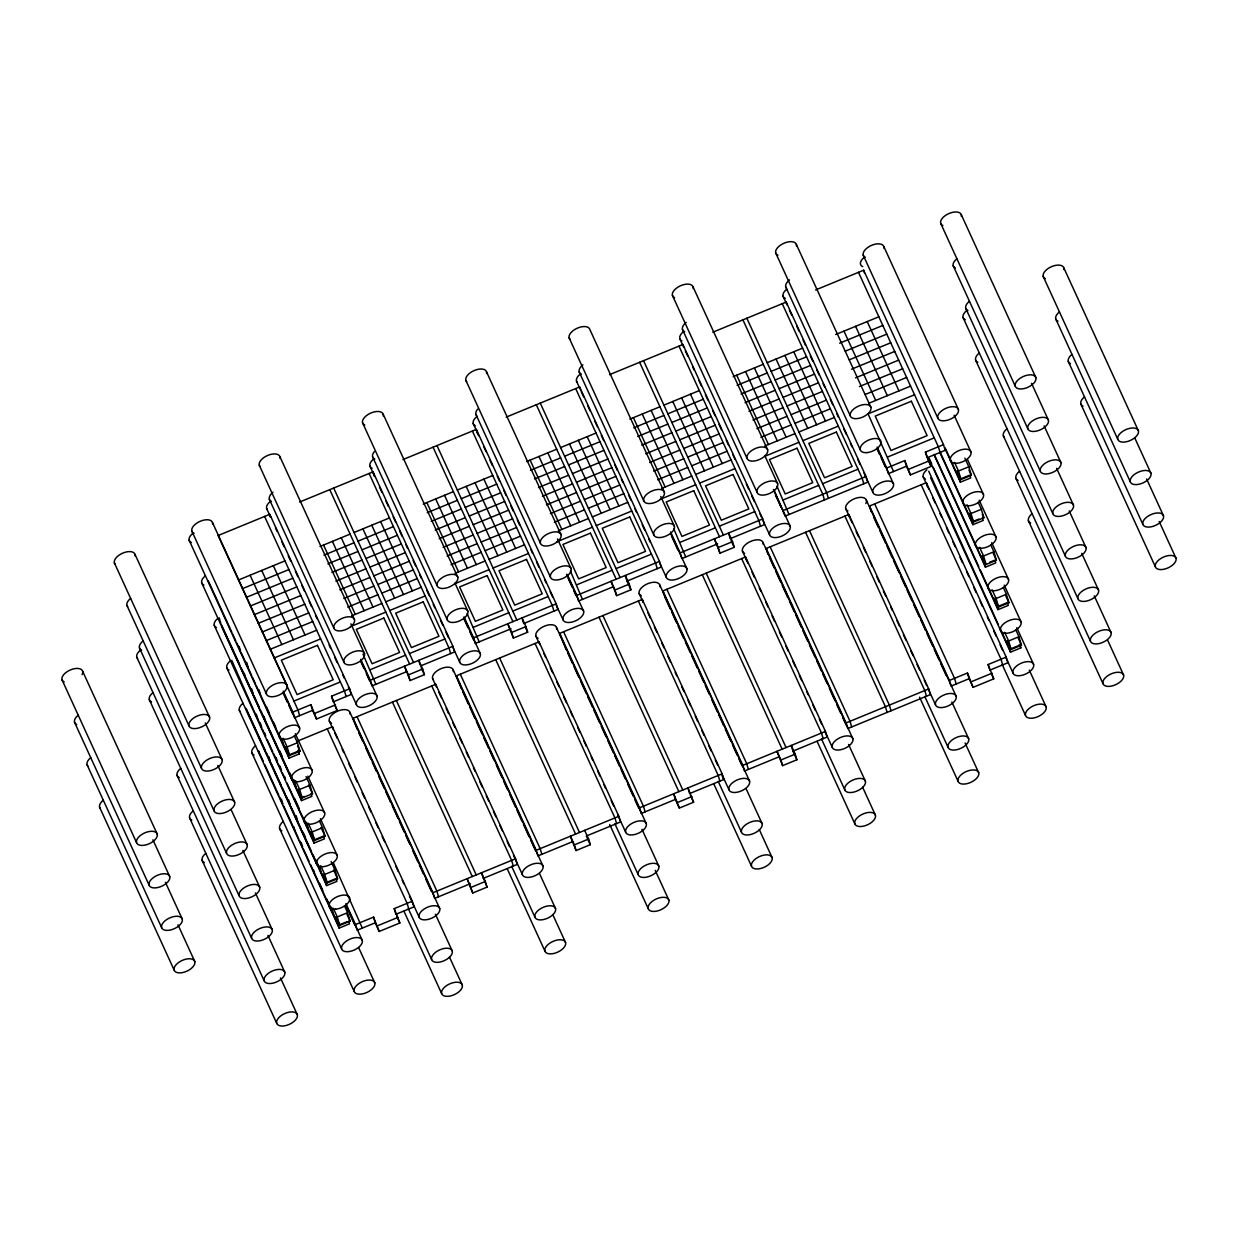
<?xml version="1.0" encoding="UTF-8"?>
<svg xmlns="http://www.w3.org/2000/svg" width="1238" height="1238" viewBox="0 0 1238 1238"><rect width="100%" height="100%" fill="white"/><g stroke="black" fill="none" stroke-linecap="round" stroke-linejoin="round"><path stroke-width="1.5" d="M349.627 688.761L331.552 696.189L333.223 701.853L351.298 694.425L349.627 688.761L269.76 514.312L218.12 535.543L297.987 709.978L299.642 715.641M299.658 502.024L373.04 471.864L452.907 646.298L454.578 651.962L420.549 665.951M402.938 459.577L476.321 429.4L556.187 603.85L557.858 609.514L523.829 623.503M506.234 417.113L579.616 386.952L659.483 561.402L661.154 567.066L627.109 581.055M609.514 374.665L682.896 344.504L762.763 518.939L764.434 524.603L730.405 538.592M712.809 332.217L786.192 302.057L866.043 476.491L867.714 482.155L785.093 516.122L773.843 489.521M815.579 289.971L863.644 270.209L943.511 444.659L945.182 450.323L927.107 457.751L925.436 452.087L943.511 444.659M238.47 580.003L284.941 560.891M320.008 546.484L350.122 534.104M354.053 532.495L389.459 517.933M423.303 504.021L453.402 491.656M457.333 490.031L492.739 475.485M526.583 461.573L556.682 449.208M560.613 447.583L596.035 433.037M629.863 419.125L659.978 406.745M663.908 405.136L699.315 390.574M733.159 376.662L763.258 364.297M767.189 362.672L802.611 348.126M835.681 334.523L878.841 316.789M242.431 588.669L288.918 569.557M323.985 555.15L354.083 542.77M358.014 541.161L393.436 526.599M427.265 512.687L457.364 500.322M461.31 498.697L496.717 484.151M530.56 470.239L560.659 457.874M564.59 456.249L599.997 441.687M633.841 427.791L663.939 415.411M667.87 413.801L703.292 399.24M737.121 385.328L767.22 372.963M771.166 371.338L806.572 356.792M839.643 343.189L882.802 325.455M246.408 597.335L292.88 578.223M327.946 563.816L358.045 551.436M361.991 549.827L397.398 535.265M431.242 521.353L461.341 508.988M465.271 507.363L500.678 492.817M534.522 478.905L564.621 466.54M568.552 464.915L603.974 450.353M637.802 436.457L667.901 424.077M671.847 422.468L707.254 407.906M741.098 393.994L771.197 381.629M775.127 380.004L810.534 365.458M845.275 351.174L886.779 334.121M250.37 606.001L296.841 586.889M331.923 572.482L362.022 560.102M365.953 558.493L401.36 543.931M435.203 530.019L465.302 517.654M469.233 516.029L504.655 501.483M538.484 487.571L568.582 475.206M572.529 473.581L607.935 459.019M641.779 445.123L671.878 432.743M675.809 431.134L711.216 416.572M745.059 402.659L775.158 390.295M779.089 388.67L814.511 374.124M849.237 359.84L890.741 342.787M254.332 614.667L300.819 595.555M335.885 581.148L365.984 568.768M369.914 567.159L405.337 552.597M439.165 538.685L469.264 526.32M473.21 524.695L508.617 510.149M542.461 496.237L572.56 483.872M576.49 482.247L611.897 467.685M645.741 453.789L675.84 441.409M679.77 439.8L715.193 425.238M749.021 411.326L779.12 398.961M783.066 397.336L818.473 382.79M851.543 369.187L894.703 351.453M258.309 623.333L304.78 604.221M339.846 589.814L369.945 577.434M373.891 575.825L409.298 561.263M443.142 547.351L473.241 534.986M477.172 533.361L512.578 518.815M546.422 504.903L576.521 492.523M580.452 490.913L615.874 476.351M649.702 462.455L679.801 450.075M683.747 448.466L719.154 433.904M752.998 419.991L783.097 407.627M787.028 406.002L822.434 391.456M855.52 377.853L898.68 360.119M262.27 631.984L308.757 612.887M343.824 598.48L373.922 586.1M377.853 584.491L413.26 569.929M447.104 556.017L477.203 543.652M481.133 542.027L516.556 527.481M550.384 513.569L580.498 501.189M584.429 499.579L619.836 485.017M653.679 471.121L683.778 458.741M687.709 457.132L723.116 442.57M756.96 428.658L787.059 416.293M790.989 414.668L826.411 400.122M859.481 386.519L902.641 368.785M266.232 640.65L312.719 621.553M347.785 607.146L377.884 594.766M381.815 593.157L417.237 578.595M451.065 564.683L481.18 552.318M485.11 550.693L520.517 536.147M554.361 522.235L584.46 509.855M588.39 508.245L623.797 493.683M657.641 479.787L687.74 467.407M691.686 465.798L727.093 451.236M760.937 437.324L791.036 424.959M794.966 423.334L830.373 408.788M865.114 394.504L906.618 377.451M270.209 649.316L316.68 630.219M351.747 615.812L381.861 603.432M385.792 601.823L421.199 587.261M455.042 573.349L485.141 560.984M489.072 559.359L524.494 544.813M558.323 530.901L588.421 518.521M592.368 516.911L627.774 502.349M661.618 488.453L691.717 476.073M695.648 474.464L731.054 459.902M764.898 445.99L794.997 433.625M798.928 432L834.35 417.454M869.076 403.17L910.58 386.117M274.171 657.982L320.657 638.885M350.416 626.66L385.823 612.098M389.753 610.489L425.176 595.927M455.46 583.469L489.103 569.65M493.049 568.025L528.456 553.479M556.976 541.749L592.398 527.187M596.329 525.577L631.736 511.015M660.272 499.301L695.679 484.739M699.609 483.13L735.032 468.568M765.316 456.11L798.959 442.291M802.905 440.666L838.312 426.12M914.542 394.783L868.07 413.879L893.542 471.539M293.901 701.064L340.373 681.952M370.131 669.727L405.538 655.165M409.469 653.556L444.891 638.994M473.411 627.279L508.833 612.717M512.764 611.092L548.171 596.546M576.707 584.816L612.114 570.269M616.044 568.644L651.467 554.098M679.987 542.368L715.394 527.806M719.34 526.196L754.747 511.634M783.267 499.92L818.689 485.358M822.62 483.733L858.027 469.187M887.785 456.961L934.272 437.85M310.893 704.67L312.564 710.333L294.489 717.777L292.818 712.098L310.893 704.67L316.526 718.999L337.185 710.519L331.552 696.189M405.987 671.94L371.957 685.929L370.286 680.266L452.907 646.298M511.046 628.765L475.237 643.481L473.566 637.818L556.187 603.85M612.562 587.029L578.517 601.018L576.846 595.354L659.483 561.402M717.607 543.853L681.813 558.57L680.142 552.906L762.763 518.939M783.422 510.458L866.043 476.491M904.777 460.567L906.448 466.231L888.373 473.659L886.702 467.995L904.777 460.567L910.425 474.897L931.084 466.416L925.436 452.087M314.854 713.336L335.513 704.855M422.7 669.015L424.371 674.679L410.103 680.544L408.432 674.88L422.7 669.015L418.723 660.349L419.976 664.605M525.98 626.567L527.651 632.231L513.383 638.096L511.712 632.432L525.98 626.567L522.018 617.901L523.689 623.565M629.26 584.119L630.931 589.783L616.679 595.633L615.007 589.969L629.26 584.119L625.298 575.453L626.552 579.694M732.556 541.656L734.227 547.32L719.959 553.185L718.288 547.521L732.556 541.656L728.578 532.99L730.25 538.654M908.754 469.233L929.413 460.753M296.872 741.376L332.418 726.768L412.285 901.202L413.956 906.866L395.881 914.309L394.21 908.63L412.285 901.202M357.148 729.167L353.078 718.272L435.714 684.32L515.565 858.754L517.236 864.418L483.207 878.407M461.232 688.467L456.358 675.824L538.994 641.857L618.861 816.306L620.532 821.97L586.487 835.96M566.106 649.501L559.653 633.376L642.274 599.409L722.141 773.843L723.812 779.522L689.783 793.496M664.187 595.169L662.934 590.913L745.57 556.961L825.437 731.395L827.108 737.059L793.063 751.048M766.214 548.465L848.85 514.497L928.717 688.947L930.388 694.611L847.751 728.578L846.08 722.899L766.214 548.465L767.885 554.129M871.181 511.681L869.509 506.017L926.318 482.665L1006.185 657.099L1007.856 662.763L989.781 670.191M297.46 742.723L299.967 751.218L289.646 755.459L287.139 746.963L297.46 742.723L294.288 735.79M968.828 466.772L971.335 475.284L960.998 479.524L958.491 471.028L968.828 466.772L964.851 458.106M296.795 751.76L288.191 755.304L256.452 685.976M189.166 540.325L289.027 758.136L299.348 753.88L298.513 751.048M945.198 449.038L960.379 482.186L970.7 477.945L969.865 475.113L959.543 479.354L945.167 447.955M309.995 785.217L312.502 793.713L302.18 797.953L299.673 789.457L309.995 785.217L306.034 776.551M981.363 509.267L983.87 517.763L973.532 522.018L971.025 513.507L981.363 509.267L978.19 502.334M304.161 796.374L300.71 797.783L273.737 738.854M978.964 519.016L972.078 521.848L940.122 452.071M221.679 626.18L301.546 800.615L311.883 796.374L311.048 793.543M940.168 453.154L972.913 524.68L983.235 520.44L982.399 517.592M322.53 827.696L325.037 836.207L314.715 840.447L312.208 831.951L322.53 827.696L319.358 820.763M993.897 551.761L996.404 560.257L986.067 564.497L983.56 556.001L993.897 551.761L990.71 544.828M989.766 562.207L994.934 560.087L995.77 562.919L985.448 567.174L934.334 455.522M214.22 625.298L314.081 843.109L324.418 838.869L323.582 836.037L313.245 840.277L287.061 783.081M335.065 870.19L337.572 878.686L327.25 882.942L324.743 874.446L335.065 870.19L331.103 861.524M1006.417 594.255L1008.924 602.751L998.602 606.991L996.095 598.496L1006.417 594.255L1003.244 587.323M265.489 751.079L245.913 708.322L326.615 885.603L336.953 881.363L336.117 878.531L325.78 882.771L313.028 854.901M928.5 457.89L997.983 609.653L1008.305 605.413L1007.469 602.581L997.147 606.821L980.372 570.192M347.599 912.685L350.106 921.18L339.769 925.42L337.278 916.925L347.599 912.685L344.427 905.752M1018.951 636.734L1021.458 645.246L1011.137 649.486L1008.63 640.99L1018.951 636.734L1015.779 629.802M346.919 921.722L338.314 925.266L310.537 864.604M1018.286 645.772L1009.666 649.316L1000.087 628.378M239.29 710.287L339.15 928.098L349.487 923.842L348.652 921.01M930.636 477.713L1010.502 652.147L1020.839 647.907L1020.004 645.075M373.551 917.126L375.222 922.79L357.148 930.218L355.476 924.554L373.551 917.126L379.199 931.456L399.843 922.975L394.21 908.63M470.425 883.669L434.615 898.386L432.944 892.722L515.565 858.754M571.941 841.933L537.896 855.922L536.224 850.258L618.861 816.306M689.628 793.558L687.957 787.894L693.605 802.224L679.337 808.089L673.704 793.759L675.375 799.423L641.191 813.474L639.52 807.81L722.141 773.843M778.501 757.037L744.471 771.026L742.8 765.363L825.437 731.395M846.08 722.899L928.717 688.947M967.451 673.023L969.122 678.687L951.047 686.115L949.376 680.451L967.451 673.023L973.083 687.353L993.743 678.857L988.11 664.527L1006.185 657.099M377.528 925.792L398.172 917.296M471.09 887.337L485.358 881.471L481.396 872.805L487.029 887.135L472.761 893L467.128 878.67L472.761 893M588.638 839.024L590.309 844.687L576.057 850.552L574.386 844.873L588.638 839.024L584.676 830.358M677.666 802.425L691.934 796.56M795.214 754.112L796.885 759.776L782.617 765.641L780.946 759.977L795.214 754.112L791.252 745.446L792.506 749.702M971.412 681.689L992.071 673.193M1063.86 267.934L1138.418 430.809A11.188 5.865 -24.6 0 1 1124.367 442.074A11.188 5.865 -24.6 0 1 1121.473 432.263A11.188 5.865 -24.6 0 1 1138.418 430.809M1134.921 438.267L1150.953 473.287A11.188 5.865 -24.6 0 1 1136.902 484.569A11.188 5.865 -24.6 0 1 1134.008 474.758A11.188 5.865 -24.6 0 1 1150.953 473.287M1146.651 479.013L1163.488 515.782A11.188 5.865 -24.6 0 1 1149.437 527.063A11.188 5.865 -24.6 0 1 1146.543 517.252A11.188 5.865 -24.6 0 1 1163.488 515.782M1159.186 521.492L1176.023 558.276A11.188 5.865 -24.6 0 1 1161.971 569.542A11.188 5.865 -24.6 0 1 1159.078 559.731A11.188 5.865 -24.6 0 1 1176.023 558.276M1043.201 276.43L1117.759 439.289M1055.735 318.909L1130.294 481.783M1068.255 361.403L1142.829 524.278M1080.789 403.898L1155.364 566.772M961.322 214.793L1035.897 377.667A11.188 5.865 -24.6 0 1 1021.845 388.933A11.188 5.865 -24.6 0 1 1018.951 379.122A11.188 5.865 -24.6 0 1 1035.897 377.667M1031.579 383.378L1048.416 420.146A11.188 5.865 -24.6 0 1 1034.38 431.428A11.188 5.865 -24.6 0 1 1031.486 421.616A11.188 5.865 -24.6 0 1 1048.416 420.146M1044.114 425.872L1060.951 462.641A11.188 5.865 -24.6 0 1 1046.915 473.922A11.188 5.865 -24.6 0 1 1044.021 464.111A11.188 5.865 -24.6 0 1 1060.951 462.641M1056.648 468.366L1073.485 505.135A11.188 5.865 -24.6 0 1 1059.449 516.401A11.188 5.865 -24.6 0 1 1056.556 506.59A11.188 5.865 -24.6 0 1 1073.485 505.135M940.663 223.289L1015.237 386.148M1069.183 510.861L1086.02 547.629A11.188 5.865 -24.6 0 1 1071.969 558.895A11.188 5.865 -24.6 0 1 1069.075 549.084A11.188 5.865 -24.6 0 1 1086.02 547.629M953.198 265.768L1027.772 428.642M1081.718 553.34L1098.555 590.108A11.188 5.865 -24.6 0 1 1084.503 601.389A11.188 5.865 -24.6 0 1 1081.61 591.578A11.188 5.865 -24.6 0 1 1098.555 590.108M965.733 308.262L1040.291 471.136M1094.253 595.834L1111.09 632.603A11.188 5.865 -24.6 0 1 1097.038 643.884A11.188 5.865 -24.6 0 1 1094.144 634.073A11.188 5.865 -24.6 0 1 1111.09 632.603M963.04 317.516L1052.826 513.631M1107.592 640.077L1123.624 675.097A11.188 5.865 -24.6 0 1 1109.573 686.363A11.188 5.865 -24.6 0 1 1106.679 676.552A11.188 5.865 -24.6 0 1 1123.624 675.097M975.575 360.01L1065.361 556.11M1003.337 435.73L1077.896 598.604M1015.856 478.224L1090.43 641.098M1028.391 520.718L1102.965 683.593M883.855 246.625L958.429 409.499A11.188 5.865 -24.6 0 1 944.377 420.781A11.188 5.865 -24.6 0 1 941.484 410.97A11.188 5.865 -24.6 0 1 958.429 409.499M954.127 415.225L970.963 451.994A11.188 5.865 -24.6 0 1 956.912 463.26A11.188 5.865 -24.6 0 1 954.018 453.448A11.188 5.865 -24.6 0 1 970.963 451.994M967.466 459.468L983.498 494.488A11.188 5.865 -24.6 0 1 969.447 505.754A11.188 5.865 -24.6 0 1 966.553 495.943A11.188 5.865 -24.6 0 1 983.498 494.488M968.952 470.084L971.335 475.284M979.196 500.198L996.017 536.967A11.188 5.865 -24.6 0 1 981.982 548.248A11.188 5.865 -24.6 0 1 979.088 538.437A11.188 5.865 -24.6 0 1 996.017 536.967M982.276 514.296L983.87 517.763M863.196 255.121L937.77 417.995M991.731 542.693L1008.552 579.461A11.188 5.865 -24.6 0 1 994.516 590.743A11.188 5.865 -24.6 0 1 991.623 580.932A11.188 5.865 -24.6 0 1 1008.552 579.461M954.529 462.362L958.491 471.028M960.998 479.524L957.036 470.858L960.379 482.186M993.216 553.324L996.404 560.257M1004.25 585.187L1021.087 621.956A11.188 5.865 -24.6 0 1 1007.051 633.222A11.188 5.865 -24.6 0 1 1004.157 623.41A11.188 5.865 -24.6 0 1 1021.087 621.956M967.064 504.841L971.025 513.507M973.532 522.018L969.571 513.352L972.913 524.68M858.491 272.329L938.358 446.779L940.029 452.443M1005.751 595.818L1008.924 602.751M1016.785 627.681L1033.622 664.45A11.188 5.865 -24.6 0 1 1019.586 675.716A11.188 5.865 -24.6 0 1 1016.677 665.905A11.188 5.865 -24.6 0 1 1033.622 664.45M979.598 547.335L983.56 556.001M986.067 564.497L982.105 555.831L985.448 567.174M934.288 454.439L984.612 564.342M1018.286 638.313L1021.458 645.246M1019.245 644.41L1020.839 647.907M1029.32 670.16L1046.156 706.929A11.188 5.865 -24.6 0 1 1032.105 718.21A11.188 5.865 -24.6 0 1 1029.211 708.399A11.188 5.865 -24.6 0 1 1046.156 706.929M992.133 589.83L996.095 598.496M998.602 606.991L994.64 598.325L997.983 609.653M867.219 321.571L898.958 390.883M929.258 458.555L931.657 463.786M933.251 467.268L978.778 566.71M927.912 459.484L931.084 466.416M1004.652 632.324L1008.63 640.99M1011.137 649.486L1007.159 640.82L1010.502 652.147M998.493 624.896L928.732 471.229M855.597 326.337L887.337 395.665M923.177 476.831L928.794 489.087M932.802 497.846L935.201 503.092M940.013 513.6L941.623 517.097M946.436 527.605L948.834 532.866M952.842 541.61L955.241 546.871M960.054 557.379L962.468 562.625M966.476 571.383L968.874 576.629M973.687 587.137L976.086 592.398M980.094 601.142L982.508 606.403M987.32 616.911L988.914 620.408M993.727 630.916L996.126 636.162M1000.134 644.921L1002.548 650.167M1005.751 657.177L1012.963 672.93M921.149 484.785L1001.016 659.22L1002.687 664.899M1002.254 664.636L1025.497 715.425M906.448 466.231L910.425 474.897M843.976 331.119L875.715 400.447M796.374 244.474L870.933 407.348A11.188 5.865 -24.6 0 1 856.882 418.63A11.188 5.865 -24.6 0 1 853.988 408.803A11.188 5.865 -24.6 0 1 870.933 407.348M992.164 675.391L993.743 678.857M877.123 447.073L886.702 467.995M877.463 448.806L893.496 483.826A11.188 5.865 -24.6 0 1 879.444 495.107A11.188 5.865 -24.6 0 1 876.55 485.296A11.188 5.865 -24.6 0 1 893.496 483.826M877.2 449.239L879.599 454.47M881.193 457.967L885.185 466.695M775.715 252.97L850.274 415.844M969.122 678.687L973.083 687.353M785.743 286.968L860.302 449.827M783.05 296.222L786.254 303.217M789.473 310.227L791.871 315.473M796.684 325.981L799.083 331.242M803.091 339.986L805.505 345.247M810.302 355.755L812.716 361.001M816.724 369.76L819.123 375.006M823.131 383.765L824.74 387.262M830.358 399.518L832.756 404.78M836.764 413.523L838.374 417.036M843.976 429.292L846.39 434.538M850.398 443.297L851.992 446.794M857.609 459.05L860.008 464.312M864.016 473.055L872.836 492.322M874.678 503.881L954.544 678.331L956.216 683.995M782.246 303.666L862.112 478.116L863.784 483.779M869.509 506.017L949.376 680.451M866.368 500.183L956.154 696.282A11.188 5.865 -24.6 0 1 942.118 707.563A11.188 5.865 -24.6 0 1 939.224 697.752A11.188 5.865 -24.6 0 1 956.154 696.282M873.579 516.911L878.361 527.373M879.97 530.87L885.557 543.08M887.151 546.562L891.948 557.038M893.542 560.52L899.128 572.73M900.722 576.227L905.52 586.688M907.114 590.17L911.911 600.647M913.505 604.129L919.091 616.338M920.701 619.836L925.482 630.297M927.092 633.779L932.678 646.004M934.272 649.486L939.069 659.947M940.663 663.444L946.25 675.654M793.744 351.762L825.498 421.09M951.852 701.992L968.689 738.777A11.188 5.865 -24.6 0 1 954.653 750.042A11.188 5.865 -24.6 0 1 951.759 740.231A11.188 5.865 -24.6 0 1 968.689 738.777M965.083 743.001L978.716 772.76A11.188 5.865 -24.6 0 1 964.681 784.041A11.188 5.865 -24.6 0 1 961.771 774.23A11.188 5.865 -24.6 0 1 978.716 772.76M784.892 355.399L816.631 424.727M845.724 508.663L852.131 522.684M856.139 531.427L858.538 536.688M863.35 547.196L865.764 552.442M869.772 561.201L872.171 566.447M876.984 576.954L879.382 582.216M883.39 590.959L885.804 596.221M890.617 606.728L892.211 610.226M897.024 620.733L899.422 625.979M903.43 634.738L905.845 639.984M910.657 650.492L913.056 655.753M917.064 664.496L919.463 669.758M924.275 680.266L926.689 685.512M928.283 689.009L935.495 704.778M776.04 359.035L807.78 428.363M844.92 516.122L924.786 690.556L926.457 696.22M924.786 696.483L948.029 747.272M746.839 318.228L826.705 492.662L828.377 498.326M919.571 697.195L958.057 781.255M742.908 319.837L822.775 494.287L824.446 499.951M754.406 367.934L786.145 437.262M745.555 371.57L777.294 440.898M809.497 530.669L889.364 705.118L891.035 710.782M736.703 375.207L768.442 444.535M805.567 532.294L885.433 706.728L887.104 712.392M693.079 286.937L767.653 449.796A11.188 5.865 -24.6 0 1 753.602 461.078A11.188 5.865 -24.6 0 1 750.708 451.266A11.188 5.865 -24.6 0 1 767.653 449.796M764.852 455.77L777.681 483.795A11.188 5.865 -24.6 0 1 763.629 495.076A11.188 5.865 -24.6 0 1 760.736 485.25A11.188 5.865 -24.6 0 1 777.681 483.795M776.969 486.132L789.024 514.497M773.379 489.521L790.215 526.289A11.188 5.865 -24.6 0 1 776.164 537.555A11.188 5.865 -24.6 0 1 773.27 527.744A11.188 5.865 -24.6 0 1 790.215 526.289M775.514 495.185L781.101 507.394M672.42 295.418L746.994 458.292M682.447 329.416L757.022 492.291M679.77 338.67L682.974 345.681M685.372 350.927L687.786 356.173M692.599 366.68L694.193 370.193M699.006 380.685L701.404 385.947M705.412 394.705L707.827 399.951M712.639 410.459L715.038 415.705M719.046 424.464L721.46 429.725M726.257 440.217L728.671 445.479M732.679 454.238L735.078 459.484M746.297 483.996L748.711 489.258M751.915 496.252L754.313 501.514M759.931 513.77L761.54 517.267M763.134 520.765L769.556 534.77M678.966 346.114L758.832 520.564L760.503 526.227M770.16 546.84L850.026 721.29L851.698 726.954M763.088 542.631L852.874 738.73A11.188 5.865 -24.6 0 1 838.822 750.011A11.188 5.865 -24.6 0 1 835.929 740.2A11.188 5.865 -24.6 0 1 852.874 738.73M769.494 557.611L774.276 568.087M775.886 571.569L780.667 582.046M782.261 585.528L787.863 597.737M789.457 601.235L794.254 611.696M795.848 615.178L801.435 627.387M803.029 630.885L807.826 641.346M809.42 644.843L815.006 657.053M816.616 660.535L821.398 671.011M823.007 674.493L826.999 683.221M829.383 688.452L834.985 700.662M836.579 704.143L840.571 712.871M842.97 718.102L846.158 725.081M690.464 394.21L722.203 463.538M848.572 744.456L865.408 781.224A11.188 5.865 -24.6 0 1 851.357 792.506A11.188 5.865 -24.6 0 1 848.463 782.695A11.188 5.865 -24.6 0 1 865.408 781.224M862.607 787.198L875.436 815.223A11.188 5.865 -24.6 0 1 861.385 826.489A11.188 5.865 -24.6 0 1 858.491 816.678A11.188 5.865 -24.6 0 1 875.436 815.223M681.612 397.847L713.351 467.175M742.429 551.127L748.046 563.383M752.054 572.126L754.453 577.388M759.265 587.895L760.875 591.393M765.688 601.9L768.086 607.146M772.094 615.905L774.493 621.167M779.306 631.659L781.72 636.92M785.728 645.679L788.126 650.925M792.939 661.432L795.338 666.678M799.346 675.437L801.76 680.699M806.557 691.191L808.166 694.704M812.979 705.211L815.378 710.457M819.386 719.216L821.8 724.462M825.003 731.472L832.215 747.226M672.76 401.499L704.499 470.811M741.624 558.57L821.49 733.02L823.162 738.684M731.054 540.387L734.227 547.32M821.49 738.931L844.749 789.72M643.559 360.676L723.425 535.11M817.095 741.392L854.777 823.703M639.613 362.285L719.479 536.735M718.288 547.521L714.326 538.855L719.959 553.185M651.126 410.382L682.865 479.71M642.259 414.034L673.998 483.346M792.924 751.11L796.885 759.776M706.217 573.132L786.084 747.566M633.407 417.67L665.146 486.998M702.286 574.741L782.153 749.191M664.357 492.26A11.188 5.865 -24.6 0 0 647.428 493.714A11.188 5.865 -24.6 0 0 650.321 503.526A11.188 5.865 -24.6 0 0 664.357 492.26L589.799 329.385A11.188 5.865 -24.6 0 0 576.459 328.565A11.188 5.865 -24.6 0 0 569.929 339.197M660.752 496.469L674.385 526.243A11.188 5.865 -24.6 0 1 660.349 537.524A11.188 5.865 -24.6 0 1 657.455 527.713A11.188 5.865 -24.6 0 1 674.385 526.243M780.946 759.977L776.984 751.311L782.617 765.641M673.673 528.58L685.744 556.961M670.547 531.969L680.142 552.906M670.888 533.717L686.92 568.737A11.188 5.865 -24.6 0 1 672.884 580.018A11.188 5.865 -24.6 0 1 669.99 570.192A11.188 5.865 -24.6 0 1 686.92 568.737M671.429 535.899L677.82 549.842M569.14 337.881L643.714 500.74M579.167 371.864L653.726 534.739M576.475 381.118L579.694 388.128M581.287 391.626L583.702 396.887M587.71 405.631L590.108 410.892M594.921 421.4L597.32 426.646M601.328 435.405L603.742 440.651M614.961 465.163L617.36 470.425M621.368 479.168L622.977 482.681M628.595 494.937L630.993 500.183M635.001 508.942L636.611 512.439M642.213 524.695L644.627 529.957M648.635 538.7L650.229 542.213M659.854 563.228L666.261 577.233M575.685 388.577L655.552 563.011L657.208 568.675M666.864 589.303L746.731 763.738L748.402 769.402M662.934 590.913L742.8 765.363M659.808 585.079L749.594 781.193A11.188 5.865 -24.6 0 1 735.542 792.459A11.188 5.865 -24.6 0 1 732.648 782.648A11.188 5.865 -24.6 0 1 749.594 781.193M664.605 596.577L670.191 608.787M671.801 612.284L676.582 622.745M678.176 626.242L683.778 638.452M685.372 641.934L690.17 652.411M691.763 655.892L697.35 668.102M698.944 671.6L703.741 682.061M705.335 685.543L709.328 694.27M711.726 699.501L717.313 711.711M718.922 715.208L723.704 725.669M725.298 729.151L730.9 741.376M732.494 744.858L737.291 755.319M738.885 758.817L742.073 765.796M587.183 436.674L618.923 505.986M746.081 788.652L762.128 823.688A11.188 5.865 -24.6 0 1 748.077 834.954A11.188 5.865 -24.6 0 1 745.183 825.142A11.188 5.865 -24.6 0 1 762.128 823.688M759.312 829.646L772.141 857.671A11.188 5.865 -24.6 0 1 758.105 868.952A11.188 5.865 -24.6 0 1 755.211 859.141A11.188 5.865 -24.6 0 1 772.141 857.671M578.332 440.31L610.071 509.638M639.148 593.575L643.156 602.333M647.969 612.841L650.368 618.087M654.376 626.846L656.79 632.092M661.587 642.599L664.001 647.861M668.009 656.604L670.408 661.866M675.221 672.373L676.83 675.871M681.627 686.378L684.041 691.624M688.049 700.383L690.448 705.629M695.261 716.137L697.659 721.398M701.667 730.141L704.082 735.403M708.894 745.91L711.293 751.157M715.301 759.915L717.715 765.161M721.723 773.92L728.934 789.674M722.218 776.025L723.812 779.522M569.48 443.947L601.219 513.275M638.344 601.018L718.21 775.468L719.882 781.132M626.97 581.117L630.931 589.783M718.21 781.379L741.469 832.168M540.263 403.124L620.13 577.573M713.8 783.855L751.497 866.167M536.333 404.749L616.199 579.183M615.007 589.969L611.03 581.303L616.679 595.633M547.83 452.845L579.57 522.173M538.979 456.482L570.718 525.81M690.433 795.291L693.605 802.224M602.937 615.58L682.803 790.014M530.127 460.118L561.866 529.446M486.503 371.833L561.077 534.708A11.188 5.865 -24.6 0 1 547.026 545.989A11.188 5.865 -24.6 0 1 544.132 536.162A11.188 5.865 -24.6 0 1 561.077 534.708M598.991 617.189L678.857 791.639M557.471 538.932L571.105 568.706A11.188 5.865 -24.6 0 1 557.054 579.972A11.188 5.865 -24.6 0 1 554.16 570.161A11.188 5.865 -24.6 0 1 571.105 568.706M675.375 799.423L679.337 808.089M570.393 571.043L582.464 599.409M567.267 574.432L576.846 595.354M566.803 574.417L583.64 611.185A11.188 5.865 -24.6 0 1 569.588 622.466A11.188 5.865 -24.6 0 1 566.695 612.655A11.188 5.865 -24.6 0 1 583.64 611.185M568.134 578.347L572.126 587.075M573.736 590.557L576.119 595.788M465.859 380.329L540.418 543.203M475.872 414.312L550.446 577.187M473.195 423.582L478.812 435.838M483.625 446.33L486.023 451.591M490.031 460.35L492.43 465.596M497.243 476.104L499.657 481.35M503.665 490.109L506.063 495.37M510.876 505.862L513.275 511.124M517.283 519.883L519.697 525.129M530.916 549.641L532.51 553.138M536.518 561.897L538.932 567.159M544.55 579.415L546.144 582.912M550.152 591.671L552.566 596.917M555.769 603.927L562.981 619.681M472.39 431.025L552.256 605.459L553.928 611.139M563.584 631.751L643.451 806.201L645.122 811.865M559.653 633.376L639.52 807.81M556.512 627.542L646.298 823.641A11.188 5.865 -24.6 0 1 632.262 834.923A11.188 5.865 -24.6 0 1 629.368 825.112A11.188 5.865 -24.6 0 1 646.298 823.641M567.716 652.983L572.498 663.46M574.107 666.942L578.889 677.418M580.483 680.9L586.085 693.11M587.679 696.607L592.476 707.068M594.07 710.55L599.656 722.76M601.25 726.257L606.047 736.718M607.641 740.216L613.228 752.425M614.837 755.907L619.619 766.384M621.213 769.866L625.221 778.594M627.604 783.824L633.206 796.034M634.8 799.516L638.793 808.244M483.888 479.121L515.627 548.449M641.996 829.352L658.833 866.136A11.188 5.865 -24.6 0 1 644.797 877.402A11.188 5.865 -24.6 0 1 641.888 867.59A11.188 5.865 -24.6 0 1 658.833 866.136M655.227 870.36L668.86 900.119A11.188 5.865 -24.6 0 1 654.809 911.4A11.188 5.865 -24.6 0 1 651.915 901.589A11.188 5.865 -24.6 0 1 668.86 900.119M475.036 482.758L506.775 552.086M535.868 636.023L539.072 643.033M543.884 653.54L545.478 657.038M550.291 667.545L552.69 672.791M556.698 681.55L559.112 686.811M563.924 697.304L566.323 702.565M570.331 711.324L572.73 716.57M577.542 727.077L579.957 732.323M583.965 741.082L586.363 746.344M591.176 756.836L592.77 760.349M597.583 770.856L599.997 776.102M604.005 784.861L605.599 788.358M611.216 800.615L613.615 805.876M617.623 814.619L625.639 832.137M466.184 486.395L497.924 555.723M535.064 643.481L614.93 817.916L616.601 823.58M525.268 627.032L527.651 632.231M614.93 823.843L638.174 874.616M436.983 445.587L516.85 620.021M609.715 824.554L648.201 908.615M433.052 447.197L512.919 621.646M511.712 632.432L507.75 623.766L513.383 638.096M444.55 495.293L476.29 564.621M435.699 498.929L467.438 568.257M586.348 836.021L590.309 844.687M499.641 658.028L579.508 832.478M426.847 502.566L458.586 571.894M495.711 659.653L575.577 834.087M383.223 414.297L457.797 577.156A11.188 5.865 -24.6 0 1 443.746 588.437A11.188 5.865 -24.6 0 1 440.852 578.626A11.188 5.865 -24.6 0 1 457.797 577.156M454.996 583.129L467.825 611.154A11.188 5.865 -24.6 0 1 453.773 622.42A11.188 5.865 -24.6 0 1 450.88 612.609A11.188 5.865 -24.6 0 1 467.825 611.154M574.386 844.873L570.409 836.207L576.057 850.552M467.097 613.491L479.168 641.857M463.987 616.88L473.566 637.818M464.312 618.629L480.344 653.649A11.188 5.865 -24.6 0 1 466.308 664.914A11.188 5.865 -24.6 0 1 463.414 655.103A11.188 5.865 -24.6 0 1 480.344 653.649M464.049 619.062L468.041 627.774M469.651 631.272L473.643 639.984M362.564 422.777L437.138 585.651M372.592 456.776L447.166 619.65M369.914 466.03L374.727 476.537M379.524 487.045L381.938 492.291M385.947 501.05L388.345 506.296M393.158 516.803L395.556 522.065M399.565 530.808L401.979 536.069M405.987 544.813L407.581 548.326M413.198 560.582L415.597 565.828M419.605 574.587L421.214 578.084M426.831 590.34L429.23 595.602M433.238 604.345L434.848 607.858M440.449 620.114L442.864 625.36M446.067 632.37L448.466 637.616M452.474 646.375L459.7 662.129M369.11 473.473L448.976 647.923L450.647 653.587M460.304 674.199L540.17 848.649L541.842 854.313M456.358 675.824L536.224 850.258M453.232 669.99L543.018 866.089A11.188 5.865 -24.6 0 1 528.966 877.371A11.188 5.865 -24.6 0 1 526.073 867.559A11.188 5.865 -24.6 0 1 543.018 866.089M462.826 691.949L468.413 704.159M470.022 707.656L474.804 718.117M476.398 721.615L482 733.825M483.594 737.306L488.391 747.783M489.985 751.265L493.977 759.993M496.376 765.223L501.963 777.433M503.556 780.915L507.549 789.643M509.948 794.873L515.534 807.083M517.128 810.581L521.925 821.042M523.519 824.523L529.121 836.749M530.715 840.231L535.512 850.692M380.608 521.569L412.347 590.897M539.52 873.564L555.553 908.584A11.188 5.865 -24.6 0 1 541.501 919.865A11.188 5.865 -24.6 0 1 538.607 910.054A11.188 5.865 -24.6 0 1 555.553 908.584M552.752 914.557L565.58 942.582A11.188 5.865 -24.6 0 1 551.529 953.848A11.188 5.865 -24.6 0 1 548.635 944.037A11.188 5.865 -24.6 0 1 565.58 942.582M371.756 525.206L403.495 594.534M432.573 678.486L435.776 685.481M438.995 692.491L441.393 697.737M446.206 708.244L448.605 713.506M452.613 722.249L455.027 727.511M459.824 738.018L462.238 743.264M466.246 752.023L468.645 757.269M473.458 767.777L475.067 771.274M479.88 781.782L482.278 787.043M486.286 795.786L488.685 801.048M493.498 811.555L495.912 816.801M499.92 825.56L502.319 830.806M507.131 841.314L509.53 846.575M513.538 855.319L522.359 874.585M362.904 528.858L394.643 598.171M431.768 685.929L511.634 860.379L513.306 866.043M421.183 667.746L424.371 674.679M511.634 866.29L534.893 917.079M333.687 488.035L413.554 662.469M507.24 868.751L544.921 951.063M329.757 489.644L409.623 664.094M408.432 674.88L404.455 666.214L410.103 680.544M341.255 537.741L372.994 607.069M332.403 541.393L364.142 610.705M396.361 700.491L476.228 874.926M323.551 545.029L355.291 614.342M392.431 702.101L472.297 876.55M279.943 456.745L354.501 619.619A11.188 5.865 -24.6 0 1 340.465 630.885A11.188 5.865 -24.6 0 1 337.572 621.074A11.188 5.865 -24.6 0 1 354.501 619.619M350.896 623.828L364.529 653.602A11.188 5.865 -24.6 0 1 350.493 664.883A11.188 5.865 -24.6 0 1 347.599 655.072A11.188 5.865 -24.6 0 1 364.529 653.602M363.028 654.221L375.888 684.32M360.691 659.328L370.286 680.266M361.032 661.077L377.064 696.096A11.188 5.865 -24.6 0 1 363.013 707.378A11.188 5.865 -24.6 0 1 360.119 697.551A11.188 5.865 -24.6 0 1 377.064 696.096M360.769 661.51L363.957 668.489M366.355 673.72L369.558 680.699M259.284 465.24L333.842 628.099M269.311 499.224L343.87 662.098M266.619 508.478L270.627 517.236M275.44 527.744L277.049 531.241M281.862 541.749L284.26 546.995M288.268 555.754L290.667 561.015M295.48 571.507L297.894 576.769M301.902 585.528L304.3 590.774M309.113 601.281L311.512 606.527M315.52 615.286L317.129 618.783M329.153 645.06L330.763 648.557M334.771 657.316L337.169 662.562M342.787 674.818L344.381 678.316M348.389 687.075L356.405 704.592M357.008 716.663L436.875 891.097L438.546 896.761M264.592 516.432L344.458 690.881L346.129 696.545M353.078 718.272L432.944 892.722M349.952 712.438L439.738 908.553A11.188 5.865 -24.6 0 1 425.686 919.819A11.188 5.865 -24.6 0 1 422.792 910.007A11.188 5.865 -24.6 0 1 439.738 908.553M358.741 732.664L362.734 741.392M365.937 748.356L370.719 758.832M372.313 762.314L376.306 771.042M378.704 776.272L384.306 788.482M385.9 791.98L390.682 802.441M392.291 805.923L397.878 818.132M399.472 821.63L404.269 832.091M405.863 835.588L409.855 844.301M413.059 851.28L417.84 861.756M419.434 865.238L423.427 873.966M425.826 879.197L431.428 891.406M435.42 914.263L452.257 951.032A11.188 5.865 -24.6 0 1 438.221 962.313A11.188 5.865 -24.6 0 1 435.327 952.502A11.188 5.865 -24.6 0 1 452.257 951.032M273.319 565.673L305.059 635.001M334.802 705.32L337.185 710.519M449.456 957.005L462.285 985.03A11.188 5.865 -24.6 0 1 448.249 996.311A11.188 5.865 -24.6 0 1 445.355 986.5A11.188 5.865 -24.6 0 1 462.285 985.03M261.713 570.439L293.452 639.767M329.293 720.934L332.496 727.944M334.894 733.19L337.309 738.436M342.121 748.944L343.715 752.456M348.528 762.948L350.927 768.21M354.935 776.969L357.349 782.215M362.161 792.722L364.56 797.968M368.568 806.727L370.982 811.989M375.779 822.481L378.194 827.742M382.202 836.501L384.6 841.747M395.82 866.26L398.234 871.521M402.242 880.264L403.836 883.777M409.453 896.033L419.078 917.033M327.25 728.888L407.116 903.338L408.788 909.002M408.354 908.738L431.613 959.527M312.564 710.333L316.526 718.999M250.091 575.221L281.831 644.549M403.944 911.214L441.626 993.526M396.671 916.043L399.843 922.975M212.503 522.575L287.061 685.45A11.188 5.865 -24.6 0 1 273.025 696.715A11.188 5.865 -24.6 0 1 270.132 686.904A11.188 5.865 -24.6 0 1 287.061 685.45M283.223 691.175L292.818 712.098M283.564 692.924L299.596 727.929A11.188 5.865 -24.6 0 1 285.56 739.21A11.188 5.865 -24.6 0 1 282.666 729.399A11.188 5.865 -24.6 0 1 299.596 727.929M283.301 693.342L287.293 702.07M288.903 705.552L292.895 714.28M295.294 733.654L312.131 770.423A11.188 5.865 -24.6 0 1 298.095 781.704A11.188 5.865 -24.6 0 1 295.201 771.893A11.188 5.865 -24.6 0 1 312.131 770.423M297.6 746.019L299.967 751.218M297.754 750.398L299.348 753.88M375.222 922.79L379.199 931.456M307.829 776.149L324.666 812.917A11.188 5.865 -24.6 0 1 310.614 824.199A11.188 5.865 -24.6 0 1 307.72 814.372A11.188 5.865 -24.6 0 1 324.666 812.917M308.541 785.047L312.502 793.713M191.844 531.071L266.418 693.93M320.363 818.643L337.2 855.412A11.188 5.865 -24.6 0 1 323.149 866.677A11.188 5.865 -24.6 0 1 320.255 856.866A11.188 5.865 -24.6 0 1 337.2 855.412M283.177 738.297L287.139 746.963M289.646 755.459L285.684 746.793L289.027 758.136M266.309 706.527L269.466 713.398M273.397 722.002L275.764 727.17M279.711 735.774L281.274 739.21M209.098 582.572L231.846 632.247M232.636 633.98L235.808 640.913M236.613 642.646L240.574 651.312L239.166 646.53M241.364 653.045L251.685 675.577M252.475 677.31L255.647 684.243M321.075 827.541L325.037 836.207M295.696 780.791L299.673 789.457M333.486 863.118L362.316 928.098M302.18 797.953L298.203 789.287L301.546 800.615M279.633 750.739L282.001 755.892M289.878 773.1L293.808 781.704M221.633 625.051L239.646 664.388M241.209 667.808L249.148 685.14M249.937 686.873L253.109 693.806L251.701 689.024M253.898 695.539L259.454 707.672M261.048 711.138L268.971 728.47M269.776 730.203L272.948 737.121M333.61 870.02L337.572 878.686M201.686 582.804L291.472 778.919M345.897 903.616L355.476 924.554M346.238 905.365L362.27 940.385A11.188 5.865 -24.6 0 1 348.218 951.666A11.188 5.865 -24.6 0 1 345.325 941.855A11.188 5.865 -24.6 0 1 362.27 940.385M308.231 823.285L312.208 831.951M345.975 905.798L348.373 911.029M349.967 914.526L354.749 924.987M314.715 840.447L310.738 831.781L314.081 843.109M294.536 798.386L299.256 808.708M303.202 817.312L306.343 824.183M252.954 708.585L231.769 660.38M253.744 710.287L261.667 727.619L260.259 722.837M262.471 729.352L265.644 736.285L264.7 733.097M267.222 739.751L272.778 751.884M273.583 753.617L277.544 762.283L276.136 757.501M278.333 764.016L281.506 770.949L280.098 766.167M282.31 772.682L285.483 779.615L284.539 776.427M346.934 914.248L350.106 921.18M358.757 947.859L374.805 982.879A11.188 5.865 -24.6 0 1 360.753 994.145A11.188 5.865 -24.6 0 1 357.859 984.334A11.188 5.865 -24.6 0 1 374.805 982.879M320.766 865.78L324.743 874.446M327.25 882.942L323.273 874.276L326.615 885.603M303.124 832.276L305.492 837.43M315.721 859.806L318.878 866.677M266.278 752.781L270.24 761.447L268.832 756.666M271.029 763.181L281.351 785.712M282.14 787.445L285.313 794.378M286.102 796.111L290.079 804.777L288.671 799.996M290.868 806.511L301.19 829.042M301.979 830.775L311.45 851.45M226.755 667.793L316.541 863.892M333.301 908.259L337.278 916.925M339.769 925.42L335.808 916.754L339.15 928.098M319.59 883.359L322.747 890.246M326.693 898.85L331.413 909.172M263.152 761.076L258.448 750.816L259.284 753.648M264.715 764.496L278.798 795.276M279.602 797.009L282.775 803.942L281.366 799.16M283.564 805.675L298.637 838.606M299.441 840.339L302.614 847.272L301.205 842.49M303.403 849.005L308.958 861.137M251.825 752.766L341.611 948.881M279.571 828.501L354.145 991.375M135.035 554.407L209.609 717.282A11.188 5.865 -24.6 0 1 195.558 728.563A11.188 5.865 -24.6 0 1 192.664 718.752A11.188 5.865 -24.6 0 1 209.609 717.282M205.307 722.992L222.144 759.776A11.188 5.865 -24.6 0 1 208.092 771.042A11.188 5.865 -24.6 0 1 205.198 761.231A11.188 5.865 -24.6 0 1 222.144 759.776M217.826 765.486L234.663 802.27A11.188 5.865 -24.6 0 1 220.627 813.536A11.188 5.865 -24.6 0 1 217.733 803.725A11.188 5.865 -24.6 0 1 234.663 802.27M231.166 809.745L247.198 844.749A11.188 5.865 -24.6 0 1 233.162 856.031A11.188 5.865 -24.6 0 1 230.268 846.219A11.188 5.865 -24.6 0 1 247.198 844.749M114.376 562.903L188.95 725.778M242.896 850.475L259.732 887.244A11.188 5.865 -24.6 0 1 245.697 898.525A11.188 5.865 -24.6 0 1 242.803 888.714A11.188 5.865 -24.6 0 1 259.732 887.244M126.91 605.397L201.484 768.272M255.43 892.954L272.267 929.738A11.188 5.865 -24.6 0 1 258.216 941.004A11.188 5.865 -24.6 0 1 255.322 931.193A11.188 5.865 -24.6 0 1 272.267 929.738M139.445 647.892L214.019 810.751M267.965 935.448L284.802 972.232A11.188 5.865 -24.6 0 1 270.751 983.498A11.188 5.865 -24.6 0 1 267.857 973.687A11.188 5.865 -24.6 0 1 284.802 972.232M136.768 657.146L226.539 853.245M280.5 977.943L297.337 1014.711A11.188 5.865 -24.6 0 1 283.285 1025.993A11.188 5.865 -24.6 0 1 280.392 1016.181A11.188 5.865 -24.6 0 1 297.337 1014.711M149.287 699.625L239.073 895.739M177.049 775.359L251.608 938.234M189.584 817.854L264.143 980.713M202.103 860.333L276.678 1023.207M82.636 671.228L157.211 834.103A11.188 5.865 -24.6 0 1 143.159 845.384A11.188 5.865 -24.6 0 1 140.265 835.573A11.188 5.865 -24.6 0 1 157.211 834.103M152.908 839.813L169.745 876.597A11.188 5.865 -24.6 0 1 155.694 887.863A11.188 5.865 -24.6 0 1 152.8 878.052A11.188 5.865 -24.6 0 1 169.745 876.597M165.428 882.307L182.265 919.091A11.188 5.865 -24.6 0 1 168.229 930.357A11.188 5.865 -24.6 0 1 165.335 920.546A11.188 5.865 -24.6 0 1 182.265 919.091M177.963 924.801L194.799 961.57A11.188 5.865 -24.6 0 1 180.763 972.851A11.188 5.865 -24.6 0 1 177.87 963.04A11.188 5.865 -24.6 0 1 194.799 961.57M61.977 679.724L136.551 842.598M74.512 722.218L149.086 885.093M87.047 764.713L161.621 927.572M99.582 807.191L174.14 970.066M988.11 664.527L989.363 668.783M863.644 270.209L864.48 273.041M926.318 482.665L927.572 486.905M786.192 302.057L787.028 304.888M848.85 514.497L849.686 517.329M682.896 344.504L683.732 347.336M745.57 556.961L746.824 561.201M579.616 386.952L580.452 389.784M642.274 599.409L643.11 602.241M476.321 429.4L477.574 433.656M538.994 641.857L539.83 644.689M373.04 471.864L374.294 476.104M435.714 684.32L436.55 687.152M485.358 881.471L487.029 887.135M269.76 514.312L270.596 517.144M332.418 726.768L333.254 729.6M281.954 739.086L284.106 746.375M293.948 779.754L296.625 788.869M306.482 822.249L309.16 831.348M319.543 866.569L321.694 873.842M331.552 907.237L334.229 916.337M313.57 870.082L314.514 873.27M259.005 689.86L260.413 694.642M296.13 815.734L297.538 820.515M264.065 716.616L265.009 719.804M246.625 662.268L248.033 667.05M293.731 826.752L294.675 829.94M244.226 673.286L245.17 676.474M256.297 714.187L257.705 718.953M208.324 580.854L209.16 583.686M219.234 617.886L220.844 623.348M862.731 266.634A11.188 5.865 -24.6 0 1 864.232 257.349M785.279 298.482A11.188 5.865 -24.6 0 1 786.764 289.181M1057.948 321.184A11.188 5.865 -24.6 0 1 1059.449 311.883M581.38 374.124A11.188 5.865 -24.6 0 1 582.881 364.839M681.983 340.93A11.188 5.865 -24.6 0 1 683.484 331.645M684.676 331.676A11.188 5.865 -24.6 0 1 686.162 322.391M786.517 288.284A11.188 5.865 -24.6 0 1 789.457 279.927M476.661 415.643A11.188 5.865 -24.6 0 1 477.729 409.066M955.411 268.042A11.188 5.865 -24.6 0 1 956.912 258.742M967.946 310.521A11.188 5.865 -24.6 0 1 969.447 301.236M942.892 225.548A11.188 5.865 -24.6 0 1 947.983 213.973A11.188 5.865 -24.6 0 1 961.4 216.402M1045.414 278.689A11.188 5.865 -24.6 0 1 1050.52 267.114A11.188 5.865 -24.6 0 1 1063.937 269.544M965.269 319.775A11.188 5.865 -24.6 0 1 966.77 310.49M538.081 638.297A11.188 5.865 -24.6 0 1 543.188 626.722A11.188 5.865 -24.6 0 1 556.605 629.152M433.362 679.801A11.188 5.865 -24.6 0 1 441.239 668.566A11.188 5.865 -24.6 0 1 453.309 671.6M228.984 670.052A11.188 5.865 -24.6 0 1 230.469 660.767M240.079 711.602A11.188 5.865 -24.6 0 1 243.004 703.246M191.797 820.113A11.188 5.865 -24.6 0 1 193.298 810.813M204.332 862.607A11.188 5.865 -24.6 0 1 205.833 853.307M475.407 425.841A11.188 5.865 -24.6 0 1 476.909 416.541M179.262 777.619A11.188 5.865 -24.6 0 1 180.763 768.334M281.8 830.76A11.188 5.865 -24.6 0 1 283.285 821.475M254.038 755.041A11.188 5.865 -24.6 0 1 255.539 745.74M331.505 723.193A11.188 5.865 -24.6 0 1 336.612 711.618A11.188 5.865 -24.6 0 1 350.029 714.047M100.371 808.522A11.188 5.865 -24.6 0 1 103.296 800.166M151.516 701.9A11.188 5.865 -24.6 0 1 153.017 692.599M641.361 595.834A11.188 5.865 -24.6 0 1 646.468 584.259A11.188 5.865 -24.6 0 1 659.885 586.688M674.648 297.693A11.188 5.865 -24.6 0 1 679.755 286.117A11.188 5.865 -24.6 0 1 693.156 288.547M777.928 255.229A11.188 5.865 -24.6 0 1 783.035 243.654A11.188 5.865 -24.6 0 1 796.452 246.083M865.424 257.38A11.188 5.865 -24.6 0 1 870.531 245.82A11.188 5.865 -24.6 0 1 883.932 248.234M115.165 564.219A11.188 5.865 -24.6 0 1 123.042 552.999A11.188 5.865 -24.6 0 1 135.112 556.032M260.073 466.556A11.188 5.865 -24.6 0 1 267.934 455.321A11.188 5.865 -24.6 0 1 280.02 458.354M194.057 533.33A11.188 5.865 -24.6 0 1 199.163 521.755A11.188 5.865 -24.6 0 1 212.58 524.185M372.127 468.289A11.188 5.865 -24.6 0 1 373.628 459.004M364.792 425.052A11.188 5.865 -24.6 0 1 369.883 413.477A11.188 5.865 -24.6 0 1 383.3 415.906M216.449 627.558A11.188 5.865 -24.6 0 1 217.95 618.273M271.524 501.483A11.188 5.865 -24.6 0 1 273.025 492.198M374.82 459.035A11.188 5.865 -24.6 0 1 374.433 451.53M267.408 509.808A11.188 5.865 -24.6 0 1 270.348 501.452M64.206 681.983A11.188 5.865 -24.6 0 1 70.643 669.82A11.188 5.865 -24.6 0 1 82.095 674.633M141.658 650.151A11.188 5.865 -24.6 0 1 143.159 640.851M191.379 542.584A11.188 5.865 -24.6 0 1 192.88 533.284M203.914 585.079A11.188 5.865 -24.6 0 1 205.415 575.778M137.542 658.461A11.188 5.865 -24.6 0 1 140.482 650.105M127.7 606.713A11.188 5.865 -24.6 0 1 130.624 598.372M466.633 381.644A11.188 5.865 -24.6 0 1 474.51 370.41A11.188 5.865 -24.6 0 1 486.596 373.443M1070.483 363.663A11.188 5.865 -24.6 0 1 1071.984 354.377M577.264 382.449A11.188 5.865 -24.6 0 1 580.204 374.093M744.657 553.386A11.188 5.865 -24.6 0 1 749.748 541.811A11.188 5.865 -24.6 0 1 763.165 544.24M977.803 362.27A11.188 5.865 -24.6 0 1 979.304 352.985M1018.085 480.483A11.188 5.865 -24.6 0 1 1019.586 471.198M847.937 510.938A11.188 5.865 -24.6 0 1 854.375 498.759A11.188 5.865 -24.6 0 1 865.826 503.572M925.405 479.091A11.188 5.865 -24.6 0 1 926.906 469.806M1030.62 522.978A11.188 5.865 -24.6 0 1 1032.121 513.693M1004.111 437.06A11.188 5.865 -24.6 0 1 1007.051 428.704M87.836 766.028A11.188 5.865 -24.6 0 1 90.761 757.671M76.741 724.478A11.188 5.865 -24.6 0 1 78.226 715.193M1083.018 406.157A11.188 5.865 -24.6 0 1 1084.519 396.872M317.47 645.338L281.32 660.194L297.074 694.595L333.223 679.739L317.47 645.338M383.873 618.056L356.327 629.368L372.081 663.769L399.626 652.457L383.873 618.056M423.21 601.869L395.68 613.197L411.434 647.598L438.964 636.286L423.21 601.869M487.153 575.593L459.608 586.92L475.361 621.321L502.907 609.994L487.153 575.593M526.506 559.421L498.96 570.749L514.714 605.15L542.259 593.822L526.506 559.421M590.449 533.145L562.903 544.457L578.657 578.873L606.187 567.546L590.449 533.145M629.786 516.973L602.241 528.286L617.994 562.702L645.54 551.374L629.786 516.973M693.729 490.697L666.183 502.009L681.937 536.41L709.482 525.098L693.729 490.697M733.082 474.51L705.536 485.838L721.29 520.239L748.82 508.926L733.082 474.51M797.009 448.233L769.463 459.561L785.217 493.962L812.762 482.65L797.009 448.233M836.362 432.062L808.816 443.39L824.57 477.791L852.115 466.463L836.362 432.062M911.369 401.236L875.22 416.092L890.973 450.493L927.123 435.637L911.369 401.236M866.91 452.613A11.188 5.865 -24.6 0 0 880.961 441.347A11.188 5.865 -24.6 0 0 864.016 442.802A11.188 5.865 -24.6 0 0 866.91 452.613M335.684 909.172A11.188 5.865 -24.6 0 0 349.735 897.89A11.188 5.865 -24.6 0 0 332.79 899.361A11.188 5.865 -24.6 0 0 335.684 909.172"/></g></svg>
